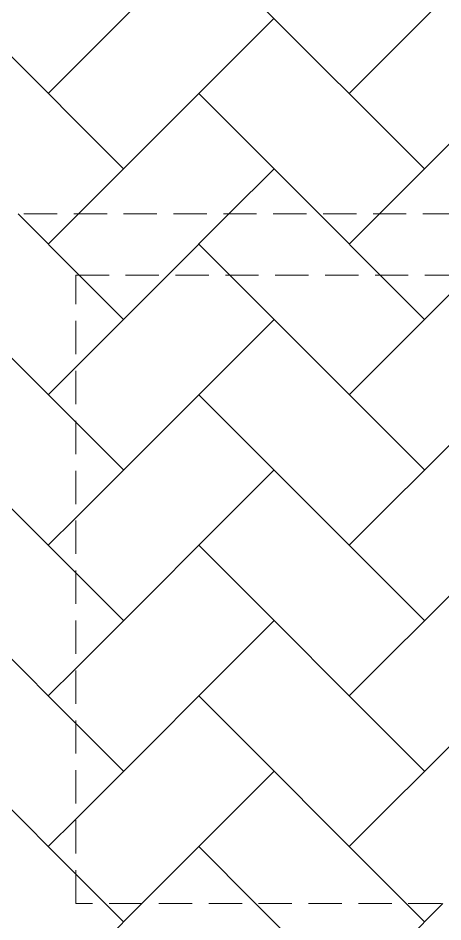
# Model space of a CAD drawing. Header units: millimetres. Extents: x 331487 to 517269, y 198509 to 399936.
# Drawn here: x 411128 to 412725, y 376660 to 380054 of the extents above; entities that cross this region are included whole.
import ezdxf

# ---------------------------------------------------------------- set-up
doc = ezdxf.new("R2010")
doc.units = ezdxf.units.MM
doc.header["$MEASUREMENT"] = 0
doc.linetypes.add('DASHED2', pattern=[0.375, 0.25, -0.125])
doc.layers.add('BEAM', color=1, linetype='Continuous', lineweight=5)

msp = doc.modelspace()

# ---------------------------------------------------------------- linework, layer by layer
at = {"layer": 'BEAM', "color": 253, "linetype": 'Continuous', "ltscale": 750}
for p, q in [((411241.8, 379771.2), (412090.3, 380619.7)), ((412373.1, 379771.2), (413221.7, 380619.7)), ((411524.6, 379488.4), (410676.1, 380336.9)), ((412656, 379488.4), (411807.4, 380336.9)), ((411355.3, 379319), (412090.3, 380054)), ((412486.6, 379319), (413221.7, 380054)), ((412259.6, 379319), (411807.4, 379771.2)), ((411921, 379319), (412090.3, 379488.4)), ((411358.2, 379089), (411128.2, 379319)), ((411241.8, 379205.5), (411355.3, 379319)), ((411691, 379089), (411921, 379319)), ((412489.6, 379089), (412259.6, 379319)), ((412373.1, 379205.5), (412486.6, 379319)), ((411923.9, 379089), (411807.4, 379205.5)), ((411345.1, 378743.2), (411691, 379089)), ((411524.6, 378922.7), (411358.2, 379089)), ((412656, 378357), (411923.9, 379089)), ((412373.1, 378639.8), (412822.3, 379089)), ((412656, 378922.7), (412489.6, 379089)), ((411345.1, 378177.5), (412090.3, 378922.7)), ((412373.1, 378074.1), (413221.7, 378922.7)), ((411345.1, 378536.5), (411045.1, 378836.5)), ((411241.8, 378639.8), (411345.1, 378743.2)), ((412656, 377791.3), (411807.4, 378639.8)), ((411524.6, 378357), (411345.1, 378536.5)), ((411345.1, 377611.8), (412090.3, 378357)), ((412373.1, 377508.5), (413221.7, 378357)), ((411345.1, 377970.8), (411045.1, 378270.8)), ((411241.8, 378074.1), (411345.1, 378177.5)), ((412656, 377225.6), (411807.4, 378074.1)), ((411524.6, 377791.3), (411345.1, 377970.8)), ((411345.1, 377046.1), (412090.3, 377791.3)), ((412373.1, 376942.8), (413221.7, 377791.3)), ((411345.1, 377405.1), (411045.1, 377705.1)), ((411241.8, 377508.5), (411345.1, 377611.8)), ((412586.6, 376729.3), (411807.4, 377508.5)), ((411524.6, 377225.6), (411345.1, 377405.1)), ((411593.9, 376729.3), (412090.3, 377225.6)), ((411345.1, 376839.4), (411045.1, 377139.4)), ((411241.8, 376942.8), (411345.1, 377046.1)), ((412021, 376729.3), (411807.4, 376942.8)), ((411455.3, 376729.3), (411345.1, 376839.4)), ((411241.8, 376377.1), (411593.9, 376729.3)), ((411524.6, 376659.9), (411455.3, 376729.3)), ((412321, 376429.3), (412021, 376729.3)), ((412425.3, 376429.3), (412725.3, 376729.3)), ((412656, 376659.9), (412586.6, 376729.3))]:
    msp.add_line(p, q, dxfattribs=at)
at = {"layer": 'BEAM', "linetype": 'DASHED2', "ltscale": 500}
for p, q in [((410400.1, 379319), (414595.1, 379319)), ((411345.1, 379089), (414595.1, 379089)), ((411345.1, 376729.3), (411345.1, 379089)), ((414595.1, 376729.3), (411345.1, 376729.3))]:
    msp.add_line(p, q, dxfattribs=at)

doc.saveas('drawing.dxf')
